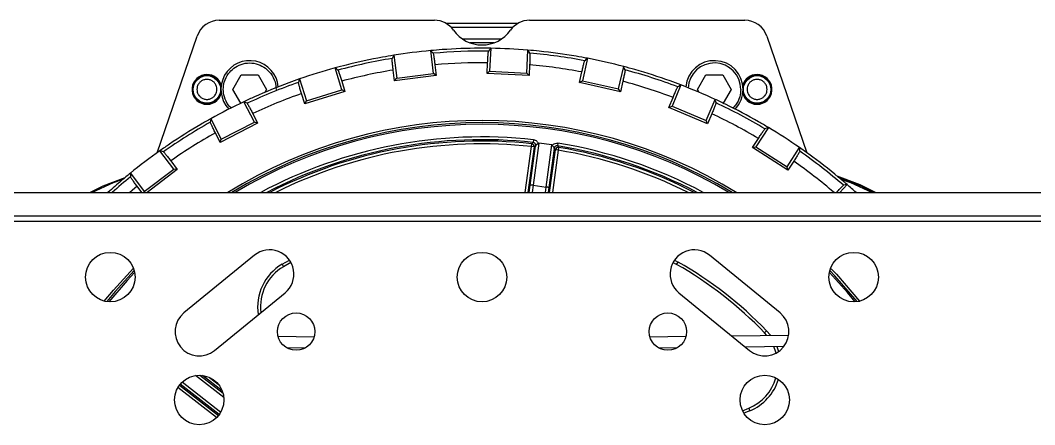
# Model space of a CAD drawing. Header units: inches. Extents: x 0 to 11, y 0 to 8.4.
# Drawn here: x 3.9292 to 4.384, y 3.6573 to 3.8384 of the extents above; entities that cross this region are included whole.
import ezdxf

# ---------------------------------------------------------------- set-up
doc = ezdxf.new("R2010")
doc.units = ezdxf.units.IN
doc.header["$MEASUREMENT"] = 0

msp = doc.modelspace()

# ---------------------------------------------------------------- linework, layer by layer
at = {"color": 7, "linetype": 'Continuous', "lineweight": 25}
for p, q in [((4.018349396601062, 3.838406367305357), (4.114892022868522, 3.838406367305357)), ((4.152127837872698, 3.836933673864318), (4.120231712689447, 3.836933673864318)), ((4.122345059410183, 3.835267007197652), (4.150014491151956, 3.835267007197651)), ((4.152199000005093, 3.836975776558674), (4.13596116084762, 3.836933673864318)), ((4.152197261004135, 3.836974756757946), (4.136352730646393, 3.836933673864318)), ((4.15746752769361, 3.83840636730535), (4.254010153961071, 3.83840636730535)), ((3.990486397189668, 3.779065023483905), (4.008500244771903, 3.831381035580952)), ((4.144794698210488, 3.829954221057174), (4.127564852351645, 3.829954221057174)), ((4.26385930579023, 3.831381035580946), (4.28187315337238, 3.779065023484083)), ((4.141472919290102, 3.828288569678808), (4.13088663127203, 3.828288569678808)), ((4.140113102298966, 3.825875423267383), (4.139608940420874, 3.815610057059972)), ((4.09664667518249, 3.822760846698714), (4.097932734791173, 3.812563887678767)), ((4.114468406118056, 3.814649397579743), (4.113182346509374, 3.824846356599691)), ((4.156255542738661, 3.814792494187025), (4.156759704616753, 3.825057860394436)), ((4.183460017264365, 3.82139481656109), (4.181180952603047, 3.811372951123902)), ((4.073340958462989, 3.807252214807375), (4.070303753637963, 3.81707093719995)), ((4.09698675780677, 3.811344855700871), (4.096381044679464, 3.81614745730292)), ((4.115081724968645, 3.81850602219739), (4.115687438095952, 3.813703420595341)), ((4.138465652270984, 3.814573812096427), (4.138703104303368, 3.8194086323695)), ((4.157529239734591, 3.818484026310208), (4.157291787702206, 3.813649206037135)), ((4.197432687323898, 3.807677156711219), (4.199711751985218, 3.817699022148407)), ((4.024507561422391, 3.807463303513886), (4.028251908194461, 3.813968163280539)), ((4.028251908194461, 3.813968163280539), (4.035757455386473, 3.813977893738674)), ((4.035757455386473, 3.813977893738674), (4.039518655806416, 3.807482764430157)), ((4.054381441307799, 3.812145721688071), (4.057418646132823, 3.802326999295497)), ((4.115687438095952, 3.81370342059534), (4.09698675780677, 3.811344855700871)), ((4.09698675780677, 3.811344855700871), (4.097932734791173, 3.812563887678767)), ((4.097932734791173, 3.812563887678767), (4.114468406118056, 3.814649397579743)), ((4.115687438095952, 3.81370342059534), (4.114468406118056, 3.814649397579743)), ((4.138465652270984, 3.814573812096427), (4.139608940420874, 3.815610057059972)), ((4.157291787702206, 3.813649206037135), (4.138465652270984, 3.814573812096427)), ((4.139608940420874, 3.815610057059972), (4.156255542738661, 3.814792494187025)), ((4.157291787702206, 3.813649206037135), (4.156255542738661, 3.814792494187025)), ((4.179875091519571, 3.81055097895356), (4.180948493851798, 3.815271114330195)), ((4.232840894755725, 3.807463303513885), (4.236585241527795, 3.813968163280538)), ((4.236585241527795, 3.813968163280538), (4.244090788719807, 3.813977893738674)), ((4.244090788719807, 3.813977893738674), (4.247851989139749, 3.807482764430157)), ((4.028065131769051, 3.801319818231051), (4.024507561422391, 3.807463303513886)), ((4.039518655806416, 3.807482764430157), (4.038744211155134, 3.806137361837855)), ((4.057418646132823, 3.802326999295497), (4.073340958462989, 3.807252214807375)), ((4.073275263785318, 3.811156750332025), (4.074705737785447, 3.806532292020444)), ((4.074705737785447, 3.806532292020443), (4.073340958462989, 3.807252214807375)), ((4.179875091519571, 3.81055097895356), (4.181180952603047, 3.811372951123902)), ((4.198254659494241, 3.806371295627744), (4.179875091519571, 3.81055097895356)), ((4.181180952603047, 3.811372951123902), (4.197432687323898, 3.807677156711219)), ((4.198254659494241, 3.806371295627744), (4.197432687323898, 3.807677156711219)), ((4.199328061826467, 3.81109143100438), (4.198254659494241, 3.806371295627744)), ((4.225370346002062, 3.809455167547309), (4.221385626783987, 3.799981312190345)), ((4.233606572964037, 3.806141071668612), (4.232840894755725, 3.807463303513885)), ((4.247851989139749, 3.807482764430157), (4.244302284087765, 3.801316045645355)), ((4.056698723345892, 3.800962219973039), (4.055268249345763, 3.80558667828462)), ((4.074705737785447, 3.806532292020443), (4.056698723345892, 3.800962219973039)), ((4.219956870695151, 3.799398588021662), (4.221833608540523, 3.803860619576946)), ((4.236748693172186, 3.793519581080993), (4.240733412390259, 3.802993436437959)), ((4.034122836458965, 3.792825705525304), (4.029426770349306, 3.801967854379119)), ((4.056698723345892, 3.800962219973039), (4.057418646132823, 3.802326999295497)), ((4.219956870695151, 3.799398588021662), (4.221385626783987, 3.799981312190345)), ((4.237331417340868, 3.792090824992156), (4.219956870695151, 3.799398588021662)), ((4.221385626783987, 3.799981312190345), (4.236748693172186, 3.793519581080993)), ((4.014601608418933, 3.794352583437389), (4.019297674528591, 3.785210434583574)), ((4.033380124352572, 3.796659514620831), (4.035591894996884, 3.792353711425426)), ((4.237331417340868, 3.792090824992156), (4.236748693172186, 3.793519581080993)), ((4.23920815518624, 3.79655285654744), (4.237331417340868, 3.792090824992157)), ((4.035591894996884, 3.792353711425426), (4.018825680428713, 3.783741376045655)), ((4.019297674528591, 3.785210434583574), (4.034122836458965, 3.792825705525304)), ((4.035591894996884, 3.792353711425426), (4.034122836458965, 3.792825705525304)), ((4.264570664381008, 3.79041925641957), (4.259001364283255, 3.781781269443849)), ((4.018825680428713, 3.783741376045655), (4.016613909784401, 3.78804717924106)), ((4.018825680428713, 3.783741376045655), (4.019297674528591, 3.785210434583574)), ((4.159297108373138, 3.784920845585355), (4.159159715236259, 3.78367861082109)), ((4.257493125219832, 3.78145549905582), (4.260116174848593, 3.78552385021884)), ((3.998005662897751, 3.771808211917899), (3.991793423095875, 3.779996007666183)), ((4.155467756486826, 3.761323033971947), (4.15833388035973, 3.78189615189587)), ((4.159571738000412, 3.78172370096508), (4.15672963896086, 3.761323033971947)), ((4.15784454179159, 3.764636616964883), (4.160238952012334, 3.782089725474945)), ((4.15833388035973, 3.78189615189587), (4.158467526088993, 3.783138795409778)), ((4.159571738000412, 3.78172370096508), (4.15833388035973, 3.78189615189587)), ((4.161683834478564, 3.783426300321463), (4.159092573943039, 3.764538329115637)), ((4.160238952012334, 3.782089725474945), (4.160260173615147, 3.78226392032718)), ((4.167505890486391, 3.782627566365111), (4.161683834478564, 3.783426300321463)), ((4.164914629950866, 3.763739595159285), (4.167505890486391, 3.782627566365111)), ((4.168537431042105, 3.780951248452697), (4.166143020821361, 3.763498139942635)), ((4.166502131774297, 3.761323033971947), (4.169081418005216, 3.780419058013575)), ((4.170319983386476, 3.780251765878468), (4.167763293183908, 3.761323033971947)), ((4.168563906502562, 3.781124722522703), (4.168537431042105, 3.780951248452697)), ((4.170319983386476, 3.780251765878468), (4.169081418005216, 3.780419058013575)), ((4.170206934184068, 3.783424115165489), (4.170004700730834, 3.782190775912079)), ((4.170525935872178, 3.781484489552793), (4.170319983386476, 3.780251765878468)), ((4.257493125219832, 3.78145549905582), (4.259001364283255, 3.781781269443849)), ((4.273334733728711, 3.771241699004368), (4.257493125219832, 3.78145549905582)), ((4.259001364283255, 3.781781269443849), (4.273008963340682, 3.772749938067791)), ((4.273008963340682, 3.772749938067791), (4.278578263438435, 3.781387925043515)), ((3.996608500294157, 3.775454806234937), (3.999534364050836, 3.771598487806959)), ((4.275957783357472, 3.77531005016739), (4.273334733728711, 3.771241699004368)), ((3.984728106410528, 3.761734271700369), (3.998005662897751, 3.771808211917899)), ((3.999534364050836, 3.771598487806959), (3.985991210549804, 3.761323033971946)), ((3.999534364050836, 3.771598487806959), (3.998005662897751, 3.771808211917899)), ((4.273334733728711, 3.771241699004368), (4.273008963340682, 3.772749938067791)), ((3.978515866608655, 3.769922067448651), (3.984728106410528, 3.761734271700369)), ((3.983670541076231, 3.761323033971946), (3.98159251854291, 3.764061888975261)), ((3.984671688276216, 3.761323033971946), (3.984728106410528, 3.761734271700369)), ((4.157382913206365, 3.761323033971947), (4.15784454179159, 3.764636616964883)), ((4.159092728436913, 3.764538307920462), (4.158644795680398, 3.761323033971947)), ((4.159092573943039, 3.764538329115637), (4.159092728436913, 3.764538307920462)), ((4.159092728436913, 3.764538307920462), (4.164914475456993, 3.763739616354461)), ((4.164588069412912, 3.761323033971947), (4.164914475456993, 3.763739616354461)), ((4.164914475456993, 3.763739616354461), (4.164914629950866, 3.763739595159285)), ((4.166143020821361, 3.763498139942635), (4.165849230822523, 3.761323033971947)), ((4.29986989056358, 3.764865479704854), (4.296588205629955, 3.761323033971948)), ((2.813263108614487, 3.761323033971937), (5.45909644194782, 3.761323033971958)), ((2.813263108614487, 3.75090636730527), (5.45909644194782, 3.750906367305291)), ((2.940867275280983, 3.748406367305271), (5.331492275281152, 3.74840636730529)), ((4.034176518215347, 3.73320761793546), (4.002539118811288, 3.707392194831093)), ((4.04652786524075, 3.729160824004408), (4.049871156839309, 3.731068269377591)), ((4.050533471729077, 3.730006298867116), (4.04715903501052, 3.728081877888176)), ((4.223457263144463, 3.729088345134806), (4.221790744996567, 3.72994106645402)), ((4.222450020151181, 3.731013639682729), (4.224076073005549, 3.730174427247642)), ((4.223457263144463, 3.729088345134806), (4.224076073005549, 3.730174427247642)), ((4.269820431751021, 3.707392194831095), (4.238183032346961, 3.733207617935462)), ((4.04652786524075, 3.729160824004408), (4.04715903501052, 3.728081877888176)), ((4.016237098417684, 3.690605003310556), (4.047874497821773, 3.716420426414921)), ((4.224485052740561, 3.716420426414926), (4.256122452144623, 3.690605003310559)), ((4.262894314273473, 3.69848492916443), (4.263792738462701, 3.699354028684744)), ((4.263932330021198, 3.697328536791091), (4.262894314273473, 3.69848492916443)), ((4.263792738462701, 3.699354028684744), (4.265513576368303, 3.697347596579716)), ((4.044741017589696, 3.696890822760412), (4.060898705955921, 3.696696063654413)), ((4.211460844531384, 3.696696063916703), (4.227618533041268, 3.696890823024434)), ((4.24811624168991, 3.697137895212049), (4.273692968485385, 3.69744618810223)), ((4.048490944932364, 3.691845259239085), (4.057028250877597, 3.691742353548874)), ((4.215331299237376, 3.691742353806676), (4.223868606070932, 3.691845259507594)), ((4.254155096589606, 3.692210322237088), (4.271578860099603, 3.692420342168617)), ((4.018368685388007, 3.661911021387337), (4.000895940328052, 3.675528400411963)), ((4.001755668711355, 3.676442917491955), (4.019045508419326, 3.662968085702755)), ((4.020409984691823, 3.669571925332468), (4.00773482452544, 3.679365698010167)), ((4.00962163366551, 3.679487240187359), (4.020051499410725, 3.671428349189008)), ((4.019672081616719, 3.672539184391507), (4.010792261921982, 3.679400394377621)), ((4.014053521285479, 3.678459933955372), (4.017939146112194, 3.675457610847488)), ((4.01712790710073, 3.660473158801079), (3.999804697347752, 3.673973997525616)), ((4.000494807865717, 3.675020706241995), (4.017974347997386, 3.66139803148011)), ((4.252995570009327, 3.663577055051496), (4.255748118533415, 3.664693011364792)), ((4.256217770978239, 3.663534595817128), (4.253607863751907, 3.662476470076254)), ((4.255748118533415, 3.664693011364792), (4.256217770978239, 3.663534595817128))]:
    msp.add_line(p, q, dxfattribs=at)
at = {"color": 7, "linetype": 'Continuous', "lineweight": 25, "flags": 128}
for points in [[(4.140113102298966, 3.825875423267383), (4.139540376290646, 3.825167193155939), (4.139090334388973, 3.824609836314494)], [(4.09664667518249, 3.822760846698714), (4.096205633037365, 3.821963923366398), (4.095859212283246, 3.821336885071652)], [(4.114298711167533, 3.823662509277166), (4.113673485003841, 3.824325958751687), (4.113182346509374, 3.824846356599691)], [(4.157653536257104, 3.823698143684329), (4.15715301547594, 3.824460083254524), (4.156759704616753, 3.825057860394436)], [(4.183460017264365, 3.82139481656109), (4.182773009382799, 3.82079679888407), (4.182233020629024, 3.820326058501521)], [(4.071608731138699, 3.816098929866844), (4.070877796773085, 3.81664373066913), (4.070303753637963, 3.81707093719995)], [(4.200355891985669, 3.816204750354906), (4.199995284657692, 3.817042028872494), (4.199711751985218, 3.817699022148407)], [(4.054381441307799, 3.812145721688071), (4.054085483868271, 3.811284319247072), (4.053853210081019, 3.810606651740313)], [(4.225370346002062, 3.809455167547309), (4.224589930634086, 3.808985532769218), (4.223976402313245, 3.808615712053881)], [(4.24110828888285, 3.801410012253369), (4.240898551879243, 3.802297189434278), (4.240733412390259, 3.802993436437959)], [(4.03088070961161, 3.801237220986391), (4.030066276114902, 3.801646819619746), (4.029426770349306, 3.801967854379119)], [(4.014601608418933, 3.794352583437389), (4.014459728202041, 3.793452875164988), (4.014348658903148, 3.792745169030491)], [(4.264570664381008, 3.79041925641957), (4.26372055405267, 3.790092274155494), (4.263052127912334, 3.789834609922667)], [(3.993352146910992, 3.779528948139752), (3.992478960432863, 3.77979089915697), (3.991793423095875, 3.779996007666183)], [(4.158467526088993, 3.783138795409778), (4.158855186937537, 3.783441323444659), (4.159159715236259, 3.78367861082109)], [(4.160260173615147, 3.78226392032718), (4.159874681695052, 3.781961627879858), (4.159571738000412, 3.78172370096508)], [(4.169081418005216, 3.780419058013575), (4.168791642759946, 3.78081446056219), (4.168563906502562, 3.781124722522703)], [(4.170004700730834, 3.782190775912079), (4.170296621105219, 3.781795487896817), (4.170525935872178, 3.781484489552793)], [(4.278672485990632, 3.779763460010436), (4.278619992064119, 3.780673579424956), (4.278578263438435, 3.781387925043515)], [(3.960384023385092, 3.761323033972024), (3.966389094424779, 3.764228640357832), (3.976206243850084, 3.768022137718554)], [(3.961288771712371, 3.761323033972024), (3.971011315119214, 3.765708609197247), (3.975329190060084, 3.76728841775425)], [(3.978515866608655, 3.769922067448651), (3.978532374572994, 3.769011390525434), (3.978545884546902, 3.768295149055978)], [(4.312599189370596, 3.761323033971915), (4.305721171718853, 3.764668562523096), (4.295499281552945, 3.768564860295651)], [(4.296153306712318, 3.768022137718464), (4.305970456137364, 3.764228640357827), (4.311975527177251, 3.761323033971915)], [(4.297030360502323, 3.767288417754154), (4.301348235442929, 3.765708609197242), (4.311070778849975, 3.761323033971915)], [(3.98159251854291, 3.764061888975261), (3.979319977945198, 3.762171566042138), (3.97831787359813, 3.761323033971946)], [(4.29986989056358, 3.764865479704854), (4.298975915447032, 3.764691085145426), (4.298272901277232, 3.764553406392439)], [(3.966838609452768, 3.71265056273235), (3.970923536494314, 3.717560103469), (3.979864023130772, 3.727368544289419)], [(3.9802118549967, 3.726300689959417), (3.97167689887907, 3.716914339065371), (3.967940827858656, 3.712435122571794)], [(3.98040578743615, 3.725453273718904), (3.977129620544221, 3.721964098306341), (3.968805534471825, 3.712345643250738)], [(4.303554016090443, 3.712345643250775), (4.300022326047056, 3.716567062119219), (4.291953763126186, 3.725453273718865)], [(4.30441872270364, 3.712435122571798), (4.29433371510099, 3.72400017461644), (4.292147695565606, 3.72630068995941)], [(4.292717523223225, 3.727139098208136), (4.29505800170234, 3.724678389528443), (4.305493820237127, 3.712684141843971), (4.305520941109528, 3.712650562732353)], [(4.268035975318867, 3.689421981043763), (4.267941405628217, 3.689761380581093), (4.267000694363688, 3.692365158565268)], [(4.268351534749844, 3.692381441121287), (4.269142655298728, 3.690107067186407), (4.269145590642482, 3.690096857723525)]]:
    msp.add_lwpolyline(points, dxfattribs=at)
at = {"color": 7, "linetype": 'Continuous', "lineweight": 25}
for centre, radius in [((4.012846441947737, 3.807473033972022), 0.006150745404814195), ((4.259513108614403, 3.807473033972022), 0.006150745404815083), ((3.969513108614487, 3.723406367305279), 0.01108333333333356), ((4.136179775281153, 3.723406367305281), 0.01108333333333311), ((4.30284644194782, 3.723406367305282), 0.011083333333334), ((4.05284644194782, 3.698998599070825), 0.008375000000000021), ((4.219513108614487, 3.698998599070827), 0.008374999999999577), ((4.009388108614514, 3.668406367305277), 0.01108333333335754), ((4.262971441947847, 3.668406367305282), 0.01108333333335709)]:
    msp.add_circle(centre, radius, dxfattribs=at)
for centre, radius, start, end in [((4.018349396601062, 3.827989700638691), 0.01041666666666652, 90, 161.0000000000013), ((4.114892022868522, 3.82798970063869), 0.01041666666666696, 35.16969292385649, 90), ((4.15746752769361, 3.827989700638684), 0.01041666666666661, 90, 144.8303070761455), ((4.254010153961071, 3.827989700638683), 0.01041666666666741, 19.00000000000568, 90), ((4.136179775281066, 3.84298970063869), 0.01562500000000352, 215.1696929238569, 324.8303070761248), ((4.136179775281149, 3.575906367305309), 0.2500000000000003, 94.09851065513486, 95.27808431171631), ((4.136179775281149, 3.575906367305309), 0.2500000000000003, 90.2780843117148, 94.09851065513486), ((4.136179775281149, 3.575906367305309), 0.25, 89.0985106551363, 90.2780843117148), ((4.136179775281149, 3.575906367305309), 0.2500000000000002, 85.27808431171638, 89.0985106551363), ((4.136179775281149, 3.575906367305309), 0.2487204994597814, 99.3295021537236, 105.047092813129), ((4.136179775281149, 3.575906367305309), 0.2500000000000004, 100.2780843117148, 104.0985106551348), ((4.136179775281149, 3.575906367305309), 0.2499999999999999, 99.09851065513637, 100.2780843117148), ((4.136179775281149, 3.575906367305309), 0.2500000000000002, 95.27808431171631, 99.09851065513637), ((4.136179775281149, 3.575906367305309), 0.2487204994597817, 89.32950215372375, 95.04709281312878), ((4.136179775281149, 3.575906367305309), 0.2500000000000002, 84.09851065513472, 85.27808431171638), ((4.136179775281149, 3.575906367305309), 0.2487204994597816, 79.32950215372361, 85.04709281312886), ((4.136179775281149, 3.575906367305309), 0.2500000000000014, 80.27808431171509, 84.09851065513472), ((4.136179775281149, 3.575906367305309), 0.2500000000000014, 79.09851065513621, 80.27808431171509), ((4.136179775281149, 3.575906367305309), 0.2500000000000001, 75.27808431171627, 79.09851065513621), ((4.032013108614404, 3.807473033972021), 0.01287500000000049, 5.118815817721885, 223.3208988876294), ((4.136179775281149, 3.575906367305309), 0.2500000000000016, 105.2780843117166, 109.0985106551363), ((4.136179775281149, 3.575906367305309), 0.2500000000000016, 104.0985106551348, 105.2780843117166), ((4.136179775281149, 3.575906367305308), 0.2435153389023909, 99.40628507701184, 104.9703098898408), ((4.136179775281149, 3.575906367305308), 0.2435153389023905, 89.40628507701166, 94.97030988984099), ((4.136179775281149, 3.575906367305308), 0.2435153389023907, 79.40628507701173, 84.97030988984078), ((4.136179775281149, 3.575906367305309), 0.2500000000000004, 74.09851065513473, 75.27808431171627), ((4.136179775281149, 3.575906367305309), 0.2487204994597814, 69.32950215372368, 75.04709281312884), ((4.136179775281149, 3.575906367305309), 0.2500000000000019, 70.27808431171515, 74.09851065513473), ((4.240346441947737, 3.807473033972021), 0.01287499999999993, 0.07428024330303898, 174.8811841823179), ((4.240384306389832, 3.807509830659522), 0.0117954784602873, 359.8957810026105, 177.1546956180285), ((4.012846441947732, 3.807473033972024), 0.006666666666666557, 90, 344.3155063583615), ((4.012846441947737, 3.807473033972023), 0.006402163246313819, 8.714327245583723, 180), ((4.012846441947732, 3.807473033972024), 0.006666666666666377, 15.68449364109674, 90), ((4.136179775281149, 3.575906367305309), 0.2500000000000013, 109.0985106551363, 110.278084311715), ((4.259513108614399, 3.807473033972017), 0.006666666666666377, 90, 164.3155063561157), ((4.259513108614399, 3.807473033972017), 0.006666666666666377, 195.6844936439202, 90), ((4.259513108614403, 3.807473033972022), 0.006402163246313192, 188.7143272473005, 171.2856727528166), ((4.012846441947737, 3.807473033972023), 0.006402163246313819, 180, 351.2856727543047), ((4.136179775281149, 3.575906367305309), 0.2487204994597814, 109.3295021537238, 115.047092813129), ((4.136179775281149, 3.575906367305309), 0.2500000000000013, 110.278084311715, 114.0985106551349), ((4.136179775281149, 3.575906367305308), 0.2435153389023908, 69.40628507701166, 74.97030988984096), ((4.136179775281149, 3.575906367305309), 0.2500000000000019, 69.09851065513604, 70.27808431171515), ((4.136179775281149, 3.575906367305309), 0.2500000000000013, 65.2780843117166, 69.09851065513604), ((4.240346441947737, 3.807473033972021), 0.01287500000000026, 316.6791011123848, 0.07428024330303898), ((4.136179775281149, 3.575906367305309), 0.2500000000000014, 114.0985106551349, 115.2780843117165), ((4.136179775281149, 3.575906367305308), 0.2435153389023909, 109.4062850770117, 114.9703098898409), ((4.136179775281149, 3.575906367305309), 0.2500000000000013, 64.09851065513467, 65.2780843117166), ((4.136179775281149, 3.575906367305309), 0.2500000000000014, 115.2780843117165, 119.0985106551362), ((4.136179775281149, 3.575906367305309), 0.2487204994597814, 59.32950215372359, 65.04709281312898), ((4.136179775281149, 3.575906367305309), 0.2500000000000002, 60.27808431171482, 64.09851065513467), ((4.136179775281149, 3.575906367305309), 0.2500000000000004, 119.0985106551362, 120.2780843117141), ((4.136179775281149, 3.575906367305309), 0.2176589199346172, 58.32076058513343, 121.5845727072915), ((4.136179775281149, 3.575906367305308), 0.2435153389023902, 59.40628507701175, 64.9703098898409), ((4.136179775281149, 3.575906367305309), 0.2487204994597815, 119.3295021537237, 125.0470928131291), ((4.136179775281149, 3.575906367305309), 0.2499999999999998, 120.2780843117141, 124.098510655134), ((4.136179775281149, 3.575906367305309), 0.2166666666666668, 58.84482025776828, 121.1551797422326), ((4.136179775281149, 3.575906367305308), 0.215939372294658, 59.16550927236207, 120.8344907276388), ((4.136179775281149, 3.575906367305309), 0.2500000000000002, 59.09851065513619, 60.27808431171482), ((4.136179775281149, 3.575906367305309), 0.2500000000000013, 55.2780843117165, 59.09851065513619), ((4.136179775281149, 3.575906367305308), 0.243515338902391, 119.4062850770117, 124.9703098898409), ((4.136179775281149, 3.575906367305308), 0.2102889992842375, 83.68864740238729, 118.1490773341388), ((4.136179775281149, 3.575906367305308), 0.209039189665292, 83.68864740238742, 117.5019938891212), ((4.136179775281149, 3.575906367305309), 0.2084275008105852, 83.86146108070938, 117.1772376171999), ((4.136179775281149, 3.575906367305309), 0.2500000000000018, 125.2780843117167, 129.0985106551363), ((4.136179775281149, 3.575906367305309), 0.2500000000000018, 124.098510655134, 125.2780843117167), ((4.136179775281149, 3.575906367305309), 0.2071776911916401, 83.86146108070933, 116.4961372252103), ((4.158333375968836, 3.78189575591969), 0.00125025734497166, 352.0901034590975, 83.84041925290748), ((4.170320362499825, 3.780251248693418), 0.001250257344971357, 80.53617571396332, 172.286491507774), ((4.136179775281149, 3.575906367305308), 0.2090391896652919, 62.49800611087968, 80.68794756446269), ((4.136179775281149, 3.575906367305308), 0.2102889992842374, 61.85092266586179, 80.68794756446246), ((4.136179775281149, 3.575906367305309), 0.2071776911916401, 63.50386277479052, 80.51513388614056), ((4.136179775281149, 3.575906367305309), 0.2084275008105854, 62.82276238280071, 80.51513388614063), ((4.136179775281149, 3.575906367305309), 0.2500000000000013, 54.09851065513462, 55.2780843117165), ((4.136179775281149, 3.575906367305309), 0.2487204994597818, 49.32950215372362, 55.04709281312876), ((4.136179775281149, 3.575906367305308), 0.2435153389023907, 49.58925829988687, 54.97030988984077), ((4.136179775281149, 3.575906367305309), 0.2500000000000018, 50.27808431171497, 54.09851065513462), ((4.136179775281149, 3.575906367305309), 0.25, 130.2780843117143, 132.126415814905), ((4.136179775281149, 3.575906367305309), 0.2487204994597815, 129.3295021537238, 131.7994803028647), ((4.136179775281149, 3.575906367305309), 0.25, 129.0985106551363, 130.2780843117143), ((4.136179775281149, 3.575906367305309), 0.2500000000000018, 49.09851065513617, 50.27808431171497), ((4.136179775281149, 3.575906367305309), 0.2500000000000008, 47.87358418508391, 49.09851065513617), ((4.041025508018575, 3.724814022175189), 0.01083333333335418, 309.2136897739888, 129.2136897741043), ((4.23133404254376, 3.724814022175194), 0.01083333333333436, 50.78631022599812, 230.7863102260077), ((4.136179775281149, 3.575906367305309), 0.1775511010160958, 44.04950319969804, 60.32709176715344), ((4.057678531173329, 3.710099442617658), 0.02208333333333309, 120.3270917671521, 189.0516537355095), ((4.057678531173329, 3.710099442617658), 0.0208333333333327, 120.327091767151, 187.0328005998326), ((4.136179775281149, 3.575906367305309), 0.1763011010160958, 44.04950319969802, 60.32709176715332), ((4.009388108614488, 3.698998599070825), 0.01083333333333324, 129.2136897739946, 309.2136897739801), ((4.26297144194782, 3.698998599070827), 0.01083333333333436, 230.7863102260201, 50.78631022599812), ((4.247920577786338, 3.683999937159198), 0.02083333333333466, 292.0689411417279, 344.1317561648126), ((4.247920577786338, 3.683999937159198), 0.02208333333333433, 292.0689411417274, 343.3119392255338)]:
    msp.add_arc(centre, radius, start, end, dxfattribs=at)
for points, knots in [([(4.096381044679464, 3.81614745730292), (4.096299516584719, 3.816809765692549), (4.096136515175522, 3.818133937454067), (4.095979272235628, 3.819583301014569), (4.095897334744069, 3.820461286951177), (4.095845363402502, 3.821114321814706), (4.095853786376887, 3.821249686155492), (4.095859212283245, 3.821336885071652)], [0, 0, 0, 0, 0.2498545218870686, 0.4995411617175879, 0.6366718540071791, 0.7659515027630143, 1, 1, 1, 1]), ([(4.114298711167533, 3.823662509277166), (4.114324683752057, 3.823584392207225), (4.114365782635198, 3.823460780160615), (4.114476538949785, 3.822827659172754), (4.114615552942302, 3.82194614628663), (4.114825784998197, 3.820489063771667), (4.114996416622288, 3.81916699749235), (4.115081724968645, 3.81850602219739)], [0, 0, 0, 0, 0.2258044893721264, 0.3573118536904257, 0.5009271414552371, 0.7504854067883284, 1, 1, 1, 1]), ([(4.138703104303368, 3.8194086323695), (4.138737823448477, 3.820075036011574), (4.138807238410235, 3.821407395526306), (4.138904063685263, 3.822862044950004), (4.138975831666137, 3.823740920605168), (4.139038048200006, 3.824393059128265), (4.139069848981535, 3.824524904345442), (4.139090334388973, 3.824609836314494)], [0, 0, 0, 0, 0.2498545218832404, 0.4995411617099286, 0.6366718550685302, 0.7659515041796701, 0.9999999999999999, 0.9999999999999999, 0.9999999999999999, 0.9999999999999999]), ([(4.157653536257104, 3.82369814368433), (4.157665549372879, 3.823616703295417), (4.157684558864962, 3.823487832446494), (4.157683692236296, 3.822845097354709), (4.157667521187862, 3.821952837105153), (4.157621539622975, 3.820481384536558), (4.157560004569146, 3.819149773544117), (4.157529239734591, 3.818484026310208)], [0, 0, 0, 0, 0.2258044907201238, 0.357311854700392, 0.5009271414490365, 0.7504854067852312, 1, 1, 1, 1]), ([(4.023827863469133, 3.799091852547215), (4.023385195240297, 3.799498863321022), (4.021899538990656, 3.800864848183699), (4.020566598756945, 3.80382763055019), (4.02001551878372, 3.807452146443767), (4.02053706945672, 3.811112879259496), (4.022197935518645, 3.814446656490743), (4.024886245372312, 3.817139824152079), (4.028156585774038, 3.81887829645077), (4.031997769240474, 3.819523460613014), (4.035838942285777, 3.818888287308683), (4.039118389570109, 3.817158162459558), (4.041797166208655, 3.814472487344092), (4.043537203285931, 3.811140829735189), (4.043751719249657, 3.808607074688759), (4.043846432003341, 3.807488375113033)], [0, 0, 0, 0, 0.03872819535293617, 0.129977219315556, 0.2021159068128464, 0.274254594310137, 0.3655036182727553, 0.4376423057700461, 0.5171984325700402, 0.6010579534064237, 0.6849174742428055, 0.7644736010428015, 0.8366122885400901, 0.9278613125027096, 1, 1, 1, 1]), ([(4.071608731138699, 3.816098929866844), (4.071647874028447, 3.816026509661896), (4.071709813534112, 3.815911912305299), (4.071928827517786, 3.81530764247788), (4.072218802681325, 3.814463661281312), (4.072678860562483, 3.813065221539447), (4.073076474308968, 3.811792870288162), (4.073275263785318, 3.811156750332025)], [0, 0, 0, 0, 0.2258044907773079, 0.3573118547432322, 0.5009271414487709, 0.7504854067851247, 1, 1, 1, 1]), ([(4.180948493851798, 3.815271114330195), (4.181098405313126, 3.815921364887264), (4.181398127507387, 3.817221429085552), (4.181746079009809, 3.818637165581096), (4.18196937182951, 3.819490226759533), (4.182143885820955, 3.820121654047537), (4.182198098159063, 3.820245974092759), (4.182233020629024, 3.820326058501521)], [0, 0, 0, 0, 0.2498545218869858, 0.4995411617173751, 0.6366718540364134, 0.7659515028020322, 1, 1, 1, 1]), ([(4.200355891985669, 3.816204750354906), (4.20035358062037, 3.816122461174489), (4.200349923127888, 3.815992247201458), (4.200237459888977, 3.815359427192688), (4.200066595147768, 3.814483530451274), (4.199765797088356, 3.813042417163815), (4.19947396506803, 3.811741721784423), (4.199328061826467, 3.81109143100438)], [0, 0, 0, 0, 0.2258044879654896, 0.3573118526365356, 0.5009271414617146, 0.7504854067915816, 1, 1, 1, 1]), ([(4.008361347921287, 3.807473033972022), (4.008396696412165, 3.80789709193559), (4.008476757600254, 3.80885754550908), (4.009134632249546, 3.810121171177214), (4.010148627347315, 3.811140416372257), (4.011390757856317, 3.811797783788938), (4.012846338025725, 3.812040411358571), (4.014302531061332, 3.811797783788938), (4.015542970040303, 3.811140416372257), (4.016563021728303, 3.810121171177214), (4.017195017568653, 3.80885754550908), (4.017391811367642, 3.807473033972022), (4.017195017568653, 3.806088522434965), (4.016563021728302, 3.804824896766831), (4.015542970040303, 3.803805651571788), (4.014302531061331, 3.803148284155107), (4.012846338025725, 3.802905656585474), (4.011390757856316, 3.803148284155107), (4.010148627347315, 3.803805651571788), (4.009134632249547, 3.804824896766831), (4.008476757600254, 3.806088522434965), (4.008396696412166, 3.807048976008455), (4.008361347921287, 3.807473033972022)], [0, 0, 0, 0, 0.04520624493786359, 0.1023881243247097, 0.1475943692625752, 0.1974488076949802, 0.2500000000000022, 0.3025511923050178, 0.3524056307374228, 0.3976118756752882, 0.4547937550621358, 0.4999999999999994, 0.5452062449378655, 0.6023881243247072, 0.6475943692625739, 0.6974488076949839, 0.7499999999999928, 0.8025511923050143, 0.852405630737425, 0.8976118756752917, 0.9547937550621349, 1, 1, 1, 1]), ([(4.255028014587954, 3.807473033972022), (4.255063363078833, 3.807897091935589), (4.25514342426692, 3.808857545509079), (4.255801298916213, 3.810121171177213), (4.256815294013981, 3.811140416372256), (4.258057424522983, 3.811797783788937), (4.259513004692392, 3.81204041135857), (4.260969197727998, 3.811797783788937), (4.262209636706969, 3.811140416372256), (4.263229688394969, 3.810121171177213), (4.26386168423532, 3.808857545509079), (4.264058478034309, 3.807473033972022), (4.26386168423532, 3.806088522434964), (4.263229688394969, 3.80482489676683), (4.262209636706969, 3.803805651571787), (4.260969197727998, 3.803148284155106), (4.259513004692391, 3.802905656585473), (4.258057424522983, 3.803148284155106), (4.256815294013981, 3.803805651571787), (4.255801298916213, 3.80482489676683), (4.255143424266921, 3.806088522434964), (4.255063363078833, 3.807048976008454), (4.255028014587953, 3.807473033972022)], [0, 0, 0, 0, 0.04520624493786358, 0.1023881243247082, 0.1475943692625691, 0.1974488076949798, 0.2499999999999954, 0.302551192305011, 0.3524056307374218, 0.3976118756752872, 0.4547937550621304, 0.4999999999999949, 0.545206244937861, 0.6023881243247013, 0.6475943692625724, 0.6974488076949825, 0.7499999999999978, 0.8025511923050128, 0.8524056307374236, 0.8976118756752902, 0.9547937550621348, 1, 1, 1, 1]), ([(4.055268249345763, 3.80558667828462), (4.055072951201057, 3.806224767516531), (4.054682486136223, 3.80750051723593), (4.054275952728848, 3.808900556757282), (4.054042799393991, 3.809750975818599), (4.053878219299875, 3.810385064886434), (4.053863008539256, 3.810519835372874), (4.053853210081019, 3.810606651740313)], [0, 0, 0, 0, 0.249854521887055, 0.4995411617175695, 0.6366718540076132, 0.7659515027636028, 1, 1, 1, 1]), ([(4.221833608540523, 3.803860619576946), (4.222094157334165, 3.804474959514877), (4.222615079853708, 3.805703226603923), (4.223203585253443, 3.807037033736582), (4.223571618272533, 3.807838360607626), (4.223853127202232, 3.808429891059786), (4.223928103882421, 3.808542908530482), (4.223976402313245, 3.808615712053881)], [0, 0, 0, 0, 0.249854521887091, 0.4995411617176121, 0.6366718540051404, 0.7659515027602947, 1, 1, 1, 1]), ([(4.252179765336674, 3.807488375113032), (4.252081992299313, 3.80637569818628), (4.251860545065228, 3.803855583904148), (4.250472789871067, 3.800893631559573), (4.248997477321558, 3.799525403880117), (4.24855934000033, 3.799119068551031)], [0, 0, 0, 0, 0.3572383445714824, 0.809113079129047, 1, 1, 1, 1]), ([(4.03088070961161, 3.801237220986391), (4.030931833469072, 3.801172698099317), (4.031012731596167, 3.801070597417207), (4.03133334861867, 3.800513539187506), (4.0317654742053, 3.799732733618884), (4.032461379287524, 3.798435427529516), (4.033073893863892, 3.797251451055178), (4.033380124352571, 3.796659514620831)], [0, 0, 0, 0, 0.2258044893252514, 0.3573118536553198, 0.5009271414554844, 0.750485406788475, 1, 1, 1, 1]), ([(4.24110828888285, 3.801410012253369), (4.241091723265583, 3.801329374593224), (4.241065509918768, 3.801201773978176), (4.240844867205911, 3.800598096959588), (4.240524500412655, 3.799765177411687), (4.2399780254571, 3.798398190912754), (4.239464763638611, 3.79716793211733), (4.23920815518624, 3.79655285654744)], [0, 0, 0, 0, 0.2258044908425451, 0.3573118547921086, 0.5009271414484635, 0.7504854067849626, 1, 1, 1, 1]), ([(4.016613909784401, 3.78804717924106), (4.016310775625034, 3.788641661296828), (4.015704710987972, 3.789830225964443), (4.015061239424929, 3.791138401954382), (4.014683954492813, 3.791935414587646), (4.014411766329096, 3.792531291384206), (4.014373384004762, 3.792661373083216), (4.014348658903148, 3.792745169030491)], [0, 0, 0, 0, 0.2498545218868255, 0.4995411617170982, 0.6366718540727637, 0.76595150285056, 1, 1, 1, 1]), ([(4.260116174848593, 3.78552385021884), (4.2604794443313, 3.78608361312949), (4.261205739208964, 3.78720276283533), (4.262016917067259, 3.788414113550382), (4.262518507788696, 3.789139358202598), (4.262898458150258, 3.789673018465389), (4.262991921044033, 3.789771299382874), (4.263052127912334, 3.789834609922667)], [0, 0, 0, 0, 0.2498545218870858, 0.4995411617176108, 0.6366718540050995, 0.7659515027602362, 1, 1, 1, 1]), ([(4.159297108373138, 3.784920845585355), (4.159557247952957, 3.78486647782365), (4.16007609960752, 3.784758040641062), (4.160890213674741, 3.784220790134375), (4.1612018701026, 3.783606429522694), (4.16139232487726, 3.783230990733697)], [0, 0, 0, 0, 0.2811138799038948, 0.5606851591347627, 1, 1, 1, 1]), ([(4.16026008373641, 3.782263932805506), (4.160266855572452, 3.782346947184068), (4.160280409910636, 3.782513106694471), (4.16023716479583, 3.782761570963063), (4.160148963838378, 3.782996938430178), (4.159971299882665, 3.783278283845993), (4.159649675398057, 3.783566200352827), (4.159323130704241, 3.78364111877437), (4.159159715236259, 3.78367861082109)], [0, 0, 0, 0, 0.1251213291351321, 0.2504397328528727, 0.3764420577845432, 0.5015239083564981, 0.7505434773983668, 1, 1, 1, 1]), ([(4.16139232487726, 3.783230990733697), (4.161333019401748, 3.78316790623499), (4.161203165911988, 3.783029778309427), (4.160965331264078, 3.782903762188498), (4.160734863509446, 3.782797094740389), (4.160598122181707, 3.782732892451196), (4.16042994975562, 3.782645678553361), (4.160331391909232, 3.782573867522911), (4.160290957614237, 3.782455634387835), (4.160280198795328, 3.782393771286238), (4.160274653432547, 3.782350153180694), (4.160269543854528, 3.782308091370166), (4.16026377453987, 3.782262752391254), (4.160255675399244, 3.782205285557521), (4.160246124865476, 3.782143954659746), (4.160241418418289, 3.782108372334383), (4.160238952012334, 3.782089725474945)], [0, 0, 0, 0, 0.1138666635739924, 0.2493190300700896, 0.3632433160852578, 0.499331086902058, 0.5141910987839308, 0.7478522453366708, 0.8197731262704618, 0.8458659461593412, 0.8748731705192736, 0.8896696524301793, 0.9052276660454505, 0.9352713549266082, 0.9660790593657419, 1, 1, 1, 1]), ([(4.16139232487726, 3.783230990733697), (4.16142012993019, 3.78326591975395), (4.161469926761231, 3.783328475093238), (4.161549506626205, 3.783393363434675), (4.16162128904686, 3.783427205674034), (4.161663892724981, 3.783426588980721), (4.161683834478564, 3.783426300321463)], [0, 0, 0, 0, 0.3653216879841097, 0.6542646194001165, 0.8381696119004218, 1, 1, 1, 1]), ([(4.167505890486391, 3.782627566365111), (4.167522205183833, 3.782623615374375), (4.167556485017053, 3.782615313700135), (4.167602773281619, 3.782581345042527), (4.167673321106278, 3.782502702435487), (4.167707912706225, 3.782421941681804), (4.167734030116892, 3.782360965555434)], [0, 0, 0, 0, 0.1366464377160999, 0.2871163937677734, 0.4617573650696674, 0.9999999999999999, 0.9999999999999999, 0.9999999999999999, 0.9999999999999999]), ([(4.167734030116892, 3.782360965555434), (4.167904160428069, 3.78256593056239), (4.168243600219858, 3.782974871678195), (4.169099349298498, 3.783443240819541), (4.169787468447019, 3.783431358453726), (4.170206934184068, 3.783424115165489)], [0, 0, 0, 0, 0.2817690329953405, 0.5621786102121271, 1, 1, 1, 1]), ([(4.168537431042105, 3.780951248452697), (4.168540084751053, 3.780969930021621), (4.168545177192335, 3.781005779768019), (4.168552512058429, 3.781067528524884), (4.168560163141477, 3.781124830127788), (4.168566761264242, 3.781169672058894), (4.168573111986014, 3.781211220762491), (4.168585706575263, 3.781296009850821), (4.168585500929063, 3.781390157329658), (4.1685321308159, 3.781504246372211), (4.168405131369752, 3.781634117625995), (4.168220045496815, 3.78179180980029), (4.168015489041491, 3.78197236639671), (4.167838128401624, 3.78215600373827), (4.16776675487739, 3.782296532924336), (4.167734030116892, 3.782360965555434)], [0, 0, 0, 0, 0.03402677078099412, 0.06529703732170263, 0.09459872894854125, 0.1102043168046852, 0.1251631020128669, 0.1534183000412314, 0.2472932729248765, 0.3745660260455807, 0.5050524830235456, 0.6579061563064909, 0.7924844660866838, 0.9048541287539151, 1, 1, 1, 1]), ([(4.170004700730834, 3.782190775912079), (4.169837092208162, 3.782199365182898), (4.16958535951065, 3.782212265483423), (4.169269723057679, 3.782096453700325), (4.169053241296123, 3.78196901893841), (4.168868117943915, 3.781799169615383), (4.168667211524879, 3.781530461637649), (4.168605402619757, 3.781286813342114), (4.168564270509866, 3.78112467216768)], [0, 0, 0, 0, 0.249406137439174, 0.3745852463389282, 0.5004590110173622, 0.6261694128141451, 0.7512261257041659, 1, 1, 1, 1]), ([(4.278672485990632, 3.779763460010436), (4.278642169460447, 3.779686924008338), (4.278594196740046, 3.779565813834879), (4.278272078674265, 3.779009622235492), (4.277811944008737, 3.778244987714259), (4.277036396518802, 3.776993663187657), (4.27631730010271, 3.77587122176717), (4.275957783357472, 3.77531005016739)], [0, 0, 0, 0, 0.2258044879292537, 0.3573118526093897, 0.5009271414618939, 0.7504854067916789, 1, 1, 1, 1]), ([(3.993352146910992, 3.779528948139752), (3.99341369836395, 3.77947428306499), (3.993511097064111, 3.779387781333998), (3.993923575340077, 3.778894860632172), (3.994484721432159, 3.778200955075256), (3.995395328990767, 3.777044200629798), (3.996204133451578, 3.775984573458467), (3.996608500294157, 3.775454806234937)], [0, 0, 0, 0, 0.2258044893432928, 0.357311853668828, 0.500927141455382, 0.750485406788432, 1, 1, 1, 1]), ([(3.98159251854291, 3.764061888975261), (3.981190758946924, 3.764594700818447), (3.980387509704948, 3.765659966498297), (3.979526651544132, 3.766836530691139), (3.979016698626574, 3.767555920070673), (3.978645172692796, 3.768095479181197), (3.978584785032218, 3.76821691962625), (3.978545884546902, 3.768295149055978)], [0, 0, 0, 0, 0.2498545218869268, 0.499541161717292, 0.6366718540466003, 0.7659515028156334, 1, 1, 1, 1]), ([(4.159092573943039, 3.764538329115637), (4.158918726399123, 3.764561058285324), (4.158557160307812, 3.764608330146963), (4.158141912786922, 3.764645724441364), (4.157894861088204, 3.764654939042701), (4.157860885839615, 3.764642568099735), (4.15784454179159, 3.764636616964883)], [0, 0, 0, 0, 0.2702622342593823, 0.5620882381667462, 0.7893392642246723, 1, 1, 1, 1]), ([(4.166143020821361, 3.763498139942635), (4.166120049215006, 3.763511837096303), (4.166072302000835, 3.763540307065693), (4.165740685920576, 3.763610274570634), (4.165329529820585, 3.763680690287134), (4.165049356721329, 3.763720467500375), (4.164914629950866, 3.763739595159285)], [0, 0, 0, 0, 0.270699382354727, 0.5626572728983623, 0.7896951086164268, 1, 1, 1, 1]), ([(4.295105690761996, 3.761323033971948), (4.295398339451642, 3.761636795634509), (4.296143681481061, 3.762435909939818), (4.297005779317987, 3.763333010869697), (4.297626835386859, 3.763961604949177), (4.298093420500072, 3.764420844993739), (4.298202581811864, 3.764501469651176), (4.298272901277232, 3.764553406392439)], [0, 0, 0, 0, 0.1770734209005279, 0.4509853198022513, 0.6014207950705545, 0.7432434977464502, 1, 1, 1, 1])]:
    msp.add_open_spline(points, degree=3, knots=knots, dxfattribs=at)

doc.saveas('drawing.dxf')
